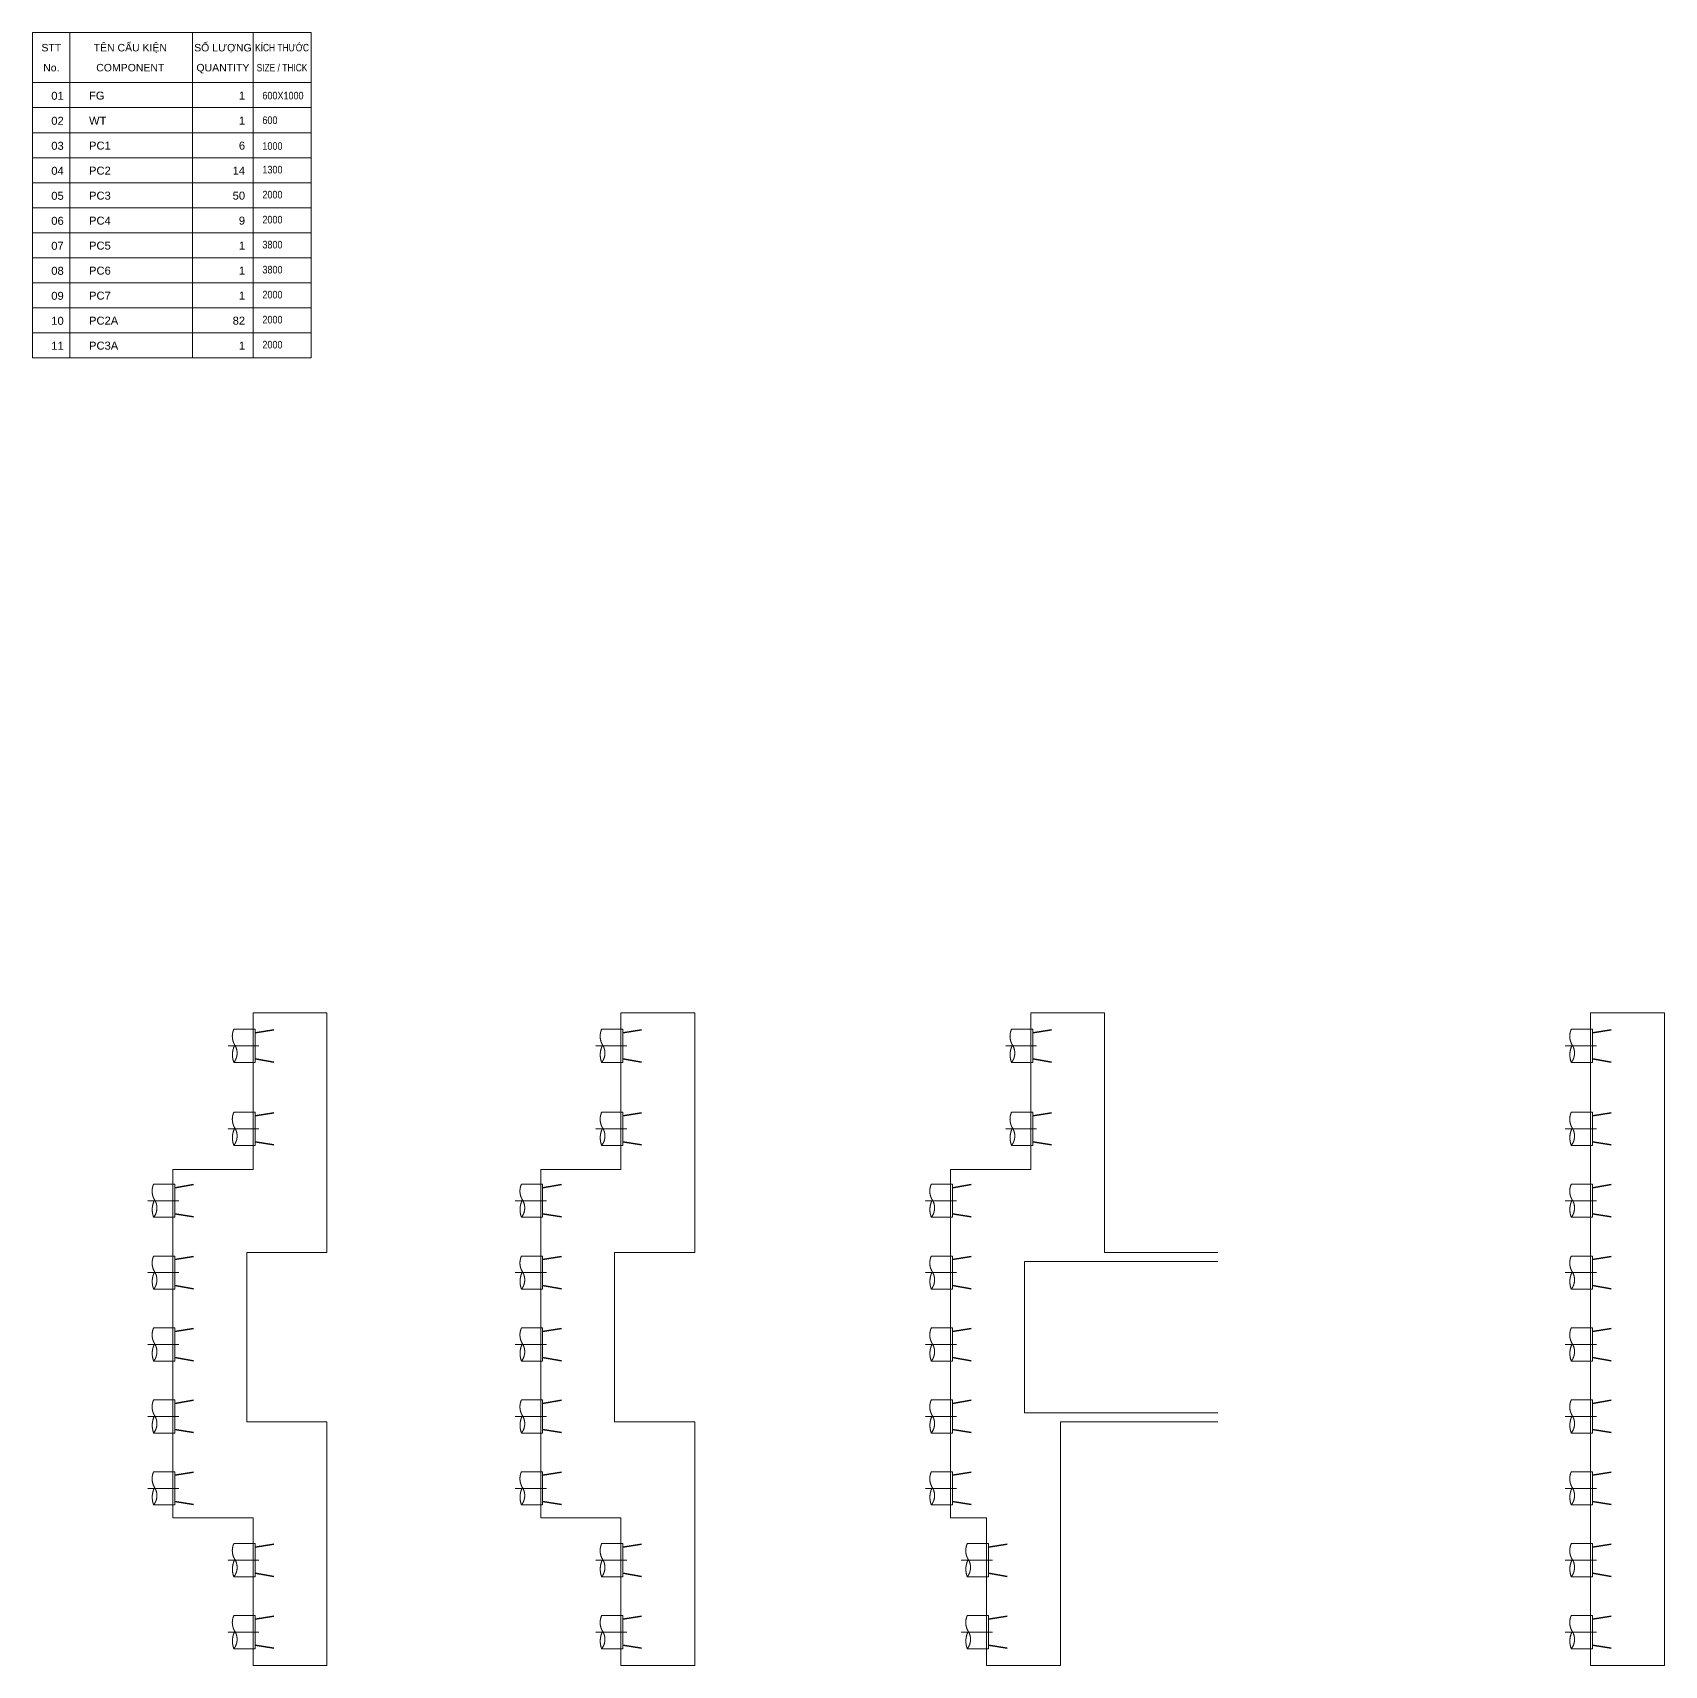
# Model space of a CAD drawing. Header units: millimetres. Extents: x -259680 to 389590, y -106473 to 139263.
# Drawn here: x 301089 to 389590, y 5900 to 94455 of the extents above; entities that cross this region are included whole.
import ezdxf
from ezdxf.enums import TextEntityAlignment as Align

# ---------------------------------------------------------------- set-up
doc = ezdxf.new("R2010")
doc.units = ezdxf.units.MM
doc.linetypes.add('CENTER2', pattern=[1.125, 0.75, -0.125, 0.125, -0.125])
doc.linetypes.add('HIDDEN', pattern=[9.525, 6.35, -3.175])
doc.layers.get('0').update_dxf_attribs({"lineweight": 20})
for name, color, linetype, lineweight in [('00-TT.Text', 4, 'Continuous', 13), ('KC-TRUC', 5, 'CENTER2', 18), ('NDC_S_DIM', 1, 'Continuous', 15), ('NDC_S_ENG TEXT', 2, 'Continuous', 20), ('NDC_S_HATCH MATERIAL', 8, 'Continuous', 13), ('NDC_S_REBAR', 4, 'Continuous', 35), ('NDC_S_VN TEXT', 7, 'Continuous', 20)]:
    doc.layers.add(name, color=color, linetype=linetype, lineweight=lineweight)
doc.styles.add('00. TT-Arial-B', font='arial.ttf', dxfattribs={"width": 0.85})
doc.styles.add('NDC_ARIAL', font='arial.ttf', dxfattribs={"width": 0.85})

# ---------------------------------------------------------------- blocks, each defined once
blk = doc.blocks.new('*U211')
at = {"layer": 'KC-TRUC', "ltscale": 30}
blk.add_line((0, 311), (0, -1385), dxfattribs=at)
at = {"layer": 'NDC_S_HATCH MATERIAL', "color": 2, "linetype": 'HIDDEN', "ltscale": 500}
blk.add_lwpolyline([(900, -1049), (900, 98), (-900, 98), (-900, -1049)], dxfattribs=at)
for centre, major_axis, start_param, end_param in [((390, -1697), (-583, 583), -1.452433, -0.227584), ((-521, -233), (-636, 636), 1.921341, 2.912184), ((484, 22), (812, 812), 3.446929, 4.297833)]:
    blk.add_ellipse(centre, major_axis=major_axis, ratio=1, start_param=start_param, end_param=end_param, dxfattribs=at)
at = {"layer": 'NDC_S_REBAR', "linetype": 'HIDDEN', "ltscale": 200}
for p, q in [((-876, 1115), (-707, 100)), ((707, 100), (876, 1115))]:
    blk.add_line(p, q, dxfattribs=at)
blk = doc.blocks.new('TKCK_DM1')
at = {"color": 2}
for p, q in [((0, -20), (0, 0)), ((0, 0), (111.34, 0)), ((111.34, -20), (111.34, 0))]:
    blk.add_line(p, q, dxfattribs=at)
at = {"color": 104}
for p, q in [((14.93, -20), (14.93, 0)), ((63.95, -20), (63.95, 0)), ((88.18, -20), (88.18, 0))]:
    blk.add_line(p, q, dxfattribs=at)
at = {"color": 8}
blk.add_line((0, -20), (111.34, -20), dxfattribs=at)
at = {"layer": '00-TT.Text', "style": '00. TT-Arial-B'}
for s, p in [('STT', (7.46, -6)), ('TÊN CẤU KIỆN', (39.06, -6)), ('SỐ LƯỢNG', (76.1, -6)), ('No.', (7.46, -14)), ('COMPONENT', (39.06, -14)), ('QUANTITY', (76.1, -14))]:
    blk.add_text(s, height=3, dxfattribs=at).set_placement(p, align=Align.MIDDLE_CENTER)
at = {"layer": '00-TT.Text', "style": '00. TT-Arial-B', "width": 0.8}
for s, p in [('KÍCH THƯỚC', (99.73, -5.99)), ('SIZE / THICK', (99.73, -14))]:
    blk.add_text(s, height=3, dxfattribs=at).set_placement(p, align=Align.MIDDLE_CENTER)
blk = doc.blocks.new('TKCK_B1')
at = {"color": 2}
for p, q in [((0, -10), (0, 0)), ((111.34, -10), (111.34, 0))]:
    blk.add_line(p, q, dxfattribs=at)
at = {"color": 104}
for p, q in [((14.93, -10), (14.93, 0)), ((63.95, -10), (63.95, 0)), ((63.95, -10), (63.95, 0)), ((88.18, -10), (88.18, 0)), ((88.18, -10), (88.18, 0))]:
    blk.add_line(p, q, dxfattribs=at)
at = {"color": 8}
blk.add_line((0, -10), (111.34, -10), dxfattribs=at)
at = {"layer": '00-TT.Text', "color": 3, "style": '00. TT-Arial-B'}
for tag, p in [('STT', (12.42, -5.24)), ('SL1', (84.96, -5.18))]:
    blk.add_attdef(tag, text='', height=3.2, dxfattribs=at).set_placement(p, align=Align.MIDDLE_RIGHT)
for tag, p in [('TENCK', (22.55, -5.18)), ('GHICHU', (91.42, -4.88))]:
    blk.add_attdef(tag, text='', height=3.2, dxfattribs=at).set_placement(p, align=Align.MIDDLE_LEFT)

msp = doc.modelspace()

# ---------------------------------------------------------------- linework, layer by layer
at = {"layer": 'NDC_S_DIM', "ltscale": 100}
for p, q in [((313050, 41299.8), (313050, 32800)), ((313050, 41299.8), (317050, 41299.8)), ((317050, 41299.8), (317050, 28300)), ((333000, 41299.8), (333000, 32800)), ((333000, 41299.8), (337000, 41299.8)), ((337000, 41299.8), (337000, 28300)), ((355230, 41299.8), (355230, 32800)), ((355230, 41299.8), (359230, 41299.8)), ((359230, 41299.8), (359230, 28300)), ((385590, 41299.8), (389590, 41299.8)), ((385590, 41299.8), (385590, 5899.5)), ((389590, 41299.8), (389590, 5899.5)), ((308700, 32800), (308700, 13900)), ((308700, 32800), (313050, 32800)), ((328650, 32800), (328650, 13900)), ((328650, 32800), (333000, 32800)), ((350880, 32800), (350880, 13900)), ((350880, 32800), (355230, 32800)), ((317050, 28300), (312700, 28300)), ((312700, 28300), (312700, 19100)), ((337000, 28300), (332650, 28300)), ((332650, 28300), (332650, 19100)), ((354880, 27800), (354880, 19600)), ((365370, 27800), (354880, 27800)), ((365370, 28300), (359230, 28300)), ((365370, 19600), (354880, 19600)), ((317050, 19100), (312700, 19100)), ((317050, 19100), (317050, 5899.5)), ((337000, 19100), (332650, 19100)), ((337000, 19100), (337000, 5899.5)), ((365370, 19100), (356830, 19100)), ((356830, 19100), (356830, 5899.5)), ((308700, 13900), (313050, 13900)), ((313050, 13900), (313050, 5899.5)), ((328650, 13900), (333000, 13900)), ((333000, 13900), (333000, 5899.5)), ((350880, 13900), (352830, 13900)), ((352830, 13900), (352830, 5899.5)), ((317050, 5899.5), (313050, 5899.5)), ((337000, 5899.5), (333000, 5899.5)), ((356830, 5899.5), (352830, 5899.5)), ((389590, 5899.5), (385590, 5899.5))]:
    msp.add_line(p, q, dxfattribs=at)
at = {"layer": 'NDC_S_ENG TEXT', "ltscale": 100}
msp.add_line((301089.3, 76824.8), (316189.3, 76824.8), dxfattribs=at)

# ---------------------------------------------------------------- block references
at = {"xscale": 135.6179221611338, "yscale": 135.6179221611338, "zscale": 135.6179221611338}
msp.add_blockref('TKCK_DM1', (301089.3, 94455.2), dxfattribs=at)
ref = msp.add_blockref('TKCK_B1', (301089.3, 91742.8), dxfattribs=dict(xscale=135.6179221611338, yscale=135.6179221611338, zscale=135.6179221611338))
ref.add_attrib('STT', '01', dxfattribs={"layer": '00-TT.Text', "color": 3, "height": 433.98, "style": '00. TT-Arial-B'}).set_placement((302774.3, 91031.5), align=Align.MIDDLE_RIGHT)
ref.add_attrib('TENCK', 'FG', dxfattribs={"layer": '00-TT.Text', "color": 3, "height": 433.98, "style": '00. TT-Arial-B'}).set_placement((304147, 91040.2), align=Align.MIDDLE_LEFT)
ref.add_attrib('SL1', '1', dxfattribs={"layer": '00-TT.Text', "color": 3, "height": 434, "style": '00. TT-Arial-B'}).set_placement((312611.1, 91040.2), align=Align.MIDDLE_RIGHT)
ref = msp.add_blockref('TKCK_B1', (301089.3, 90386.6), dxfattribs=dict(xscale=135.6179221611338, yscale=135.6179221611338, zscale=135.6179221611338))
ref.add_attrib('STT', '02', dxfattribs={"layer": '00-TT.Text', "color": 3, "height": 433.98, "style": '00. TT-Arial-B'}).set_placement((302774.3, 89675.3), align=Align.MIDDLE_RIGHT)
ref.add_attrib('TENCK', 'WT', dxfattribs={"layer": '00-TT.Text', "color": 3, "height": 433.98, "style": '00. TT-Arial-B'}).set_placement((304147, 89684), align=Align.MIDDLE_LEFT)
ref.add_attrib('SL1', '1', dxfattribs={"layer": '00-TT.Text', "color": 3, "height": 434, "style": '00. TT-Arial-B'}).set_placement((312611.1, 89684), align=Align.MIDDLE_RIGHT)
ref = msp.add_blockref('TKCK_B1', (301089.3, 89030.5), dxfattribs=dict(xscale=135.6179221611338, yscale=135.6179221611338, zscale=135.6179221611338))
ref.add_attrib('STT', '03', dxfattribs={"layer": '00-TT.Text', "color": 3, "height": 433.98, "style": '00. TT-Arial-B'}).set_placement((302774.3, 88319.2), align=Align.MIDDLE_RIGHT)
ref.add_attrib('TENCK', 'PC1', dxfattribs={"layer": '00-TT.Text', "color": 3, "height": 433.98, "style": '00. TT-Arial-B'}).set_placement((304147, 88327.8), align=Align.MIDDLE_LEFT)
ref.add_attrib('SL1', '6', dxfattribs={"layer": '00-TT.Text', "color": 3, "height": 434, "style": '00. TT-Arial-B'}).set_placement((312611.1, 88327.8), align=Align.MIDDLE_RIGHT)
ref = msp.add_blockref('TKCK_B1', (301089.3, 87674.3), dxfattribs=dict(xscale=135.6179221611338, yscale=135.6179221611338, zscale=135.6179221611338))
ref.add_attrib('STT', '04', dxfattribs={"layer": '00-TT.Text', "color": 3, "height": 433.98, "style": '00. TT-Arial-B'}).set_placement((302774.3, 86963), align=Align.MIDDLE_RIGHT)
ref.add_attrib('TENCK', 'PC2', dxfattribs={"layer": '00-TT.Text', "color": 3, "height": 433.98, "style": '00. TT-Arial-B'}).set_placement((304147, 86971.6), align=Align.MIDDLE_LEFT)
ref.add_attrib('SL1', '14', dxfattribs={"layer": '00-TT.Text', "color": 3, "height": 433.98, "style": '00. TT-Arial-B'}).set_placement((312611.1, 86971.6), align=Align.MIDDLE_RIGHT)
ref = msp.add_blockref('TKCK_B1', (301089.3, 86318.1), dxfattribs=dict(xscale=135.6179221611338, yscale=135.6179221611338, zscale=135.6179221611338))
ref.add_attrib('STT', '05', dxfattribs={"layer": '00-TT.Text', "color": 3, "height": 433.98, "style": '00. TT-Arial-B'}).set_placement((302774.3, 85606.8), align=Align.MIDDLE_RIGHT)
ref.add_attrib('TENCK', 'PC3', dxfattribs={"layer": '00-TT.Text', "color": 3, "height": 433.98, "style": '00. TT-Arial-B'}).set_placement((304147, 85615.4), align=Align.MIDDLE_LEFT)
ref.add_attrib('SL1', '50', dxfattribs={"layer": '00-TT.Text', "color": 3, "height": 433.98, "style": '00. TT-Arial-B'}).set_placement((312611.1, 85615.4), align=Align.MIDDLE_RIGHT)
ref = msp.add_blockref('TKCK_B1', (301089.3, 84961.9), dxfattribs=dict(xscale=135.6179221611338, yscale=135.6179221611338, zscale=135.6179221611338))
ref.add_attrib('STT', '06', dxfattribs={"layer": '00-TT.Text', "color": 3, "height": 433.98, "style": '00. TT-Arial-B'}).set_placement((302774.3, 84250.6), align=Align.MIDDLE_RIGHT)
ref.add_attrib('TENCK', 'PC4', dxfattribs={"layer": '00-TT.Text', "color": 3, "height": 433.98, "style": '00. TT-Arial-B'}).set_placement((304147, 84259.3), align=Align.MIDDLE_LEFT)
ref.add_attrib('SL1', '9', dxfattribs={"layer": '00-TT.Text', "color": 3, "height": 434, "style": '00. TT-Arial-B'}).set_placement((312611.1, 84259.3), align=Align.MIDDLE_RIGHT)
ref = msp.add_blockref('TKCK_B1', (301089.3, 83605.7), dxfattribs=dict(xscale=135.6179221611338, yscale=135.6179221611338, zscale=135.6179221611338))
ref.add_attrib('STT', '07', dxfattribs={"layer": '00-TT.Text', "color": 3, "height": 433.98, "style": '00. TT-Arial-B'}).set_placement((302774.3, 82894.4), align=Align.MIDDLE_RIGHT)
ref.add_attrib('TENCK', 'PC5', dxfattribs={"layer": '00-TT.Text', "color": 3, "height": 433.98, "style": '00. TT-Arial-B'}).set_placement((304147, 82903.1), align=Align.MIDDLE_LEFT)
ref.add_attrib('SL1', '1', dxfattribs={"layer": '00-TT.Text', "color": 3, "height": 434, "style": '00. TT-Arial-B'}).set_placement((312611.1, 82903.1), align=Align.MIDDLE_RIGHT)
ref = msp.add_blockref('TKCK_B1', (301089.3, 82249.6), dxfattribs=dict(xscale=135.6179221611338, yscale=135.6179221611338, zscale=135.6179221611338))
ref.add_attrib('STT', '08', dxfattribs={"layer": '00-TT.Text', "color": 3, "height": 433.98, "style": '00. TT-Arial-B'}).set_placement((302774.3, 81538.3), align=Align.MIDDLE_RIGHT)
ref.add_attrib('TENCK', 'PC6', dxfattribs={"layer": '00-TT.Text', "color": 3, "height": 433.98, "style": '00. TT-Arial-B'}).set_placement((304147, 81546.9), align=Align.MIDDLE_LEFT)
ref.add_attrib('SL1', '1', dxfattribs={"layer": '00-TT.Text', "color": 3, "height": 434, "style": '00. TT-Arial-B'}).set_placement((312611.1, 81546.9), align=Align.MIDDLE_RIGHT)
ref = msp.add_blockref('TKCK_B1', (301089.3, 80893.4), dxfattribs=dict(xscale=135.6179221611338, yscale=135.6179221611338, zscale=135.6179221611338))
ref.add_attrib('STT', '09', dxfattribs={"layer": '00-TT.Text', "color": 3, "height": 433.98, "style": '00. TT-Arial-B'}).set_placement((302774.3, 80182.1), align=Align.MIDDLE_RIGHT)
ref.add_attrib('TENCK', 'PC7', dxfattribs={"layer": '00-TT.Text', "color": 3, "height": 433.98, "style": '00. TT-Arial-B'}).set_placement((304147, 80190.7), align=Align.MIDDLE_LEFT)
ref.add_attrib('SL1', '1', dxfattribs={"layer": '00-TT.Text', "color": 3, "height": 434, "style": '00. TT-Arial-B'}).set_placement((312611.1, 80190.7), align=Align.MIDDLE_RIGHT)
ref = msp.add_blockref('TKCK_B1', (301089.3, 79537.2), dxfattribs=dict(xscale=135.6179221611338, yscale=135.6179221611338, zscale=135.6179221611338))
ref.add_attrib('STT', '10', dxfattribs={"layer": '00-TT.Text', "color": 3, "height": 433.98, "style": '00. TT-Arial-B'}).set_placement((302774.3, 78825.9), align=Align.MIDDLE_RIGHT)
ref.add_attrib('TENCK', 'PC2A', dxfattribs={"layer": '00-TT.Text', "color": 3, "height": 433.98, "style": '00. TT-Arial-B'}).set_placement((304147, 78834.6), align=Align.MIDDLE_LEFT)
ref.add_attrib('SL1', '82', dxfattribs={"layer": '00-TT.Text', "color": 3, "height": 433.98, "style": '00. TT-Arial-B'}).set_placement((312611.1, 78834.6), align=Align.MIDDLE_RIGHT)
ref = msp.add_blockref('TKCK_B1', (301089.3, 78181), dxfattribs=dict(xscale=135.6179221611338, yscale=135.6179221611338, zscale=135.6179221611338))
ref.add_attrib('STT', '11', dxfattribs={"layer": '00-TT.Text', "color": 3, "height": 433.98, "style": '00. TT-Arial-B'}).set_placement((302774.3, 77469.7), align=Align.MIDDLE_RIGHT)
ref.add_attrib('TENCK', 'PC3A', dxfattribs={"layer": '00-TT.Text', "color": 3, "height": 433.98, "style": '00. TT-Arial-B'}).set_placement((304147, 77478.4), align=Align.MIDDLE_LEFT)
ref.add_attrib('SL1', '1', dxfattribs={"layer": '00-TT.Text', "color": 3, "height": 434, "style": '00. TT-Arial-B'}).set_placement((312611.1, 77478.4), align=Align.MIDDLE_RIGHT)
at = {"rotation": 270}
for p in [(313051.6, 39499.8), (333001.6, 39499.8), (355231.6, 39499.8), (385591.6, 39499.8), (313051.6, 34999.8), (333001.6, 34999.8), (355231.6, 34999.8), (385591.6, 34999.8), (308701.6, 31099.7), (328651.6, 31099.7), (350881.6, 31099.7), (385591.6, 31099.7), (308701.6, 27200.1), (328651.6, 27200.1), (350881.6, 27200.1), (385591.6, 27200.1), (308701.6, 23300), (328651.6, 23300), (350881.6, 23300), (385591.6, 23300), (308701.6, 19399.9), (328651.6, 19399.9), (350881.6, 19399.9), (385591.6, 19399.9), (308701.6, 15499.8), (328651.6, 15499.8), (350881.6, 15499.8), (385591.6, 15499.8), (313051.6, 11599.7), (333001.6, 11599.7), (352831.6, 11599.7), (385591.6, 11599.7), (313051.6, 7699.5), (333001.6, 7699.5), (352831.6, 7699.5), (385591.6, 7699.5)]:
    msp.add_blockref('*U211', p, dxfattribs=at)

# ---------------------------------------------------------------- texts
at = {"layer": 'NDC_S_VN TEXT', "style": 'NDC_ARIAL', "width": 0.85}
for s, p in [('600X1000', (313550.5, 91040.5)), ('600', (313550.5, 89707.3)), ('1000', (313550.5, 88306.6)), ('1300', (313550.5, 87026)), ('2000', (313550.5, 85669.8)), ('2000', (313550.5, 84313.7)), ('3800', (313550.5, 82957.5)), ('3800', (313550.5, 81601.3)), ('2000', (313550.5, 80245.1)), ('2000', (313550.5, 78889)), ('2000', (313550.5, 77532.8))]:
    msp.add_text(s, height=412.5, dxfattribs=at).set_placement(p, align=Align.MIDDLE_LEFT)

doc.saveas('drawing.dxf')
